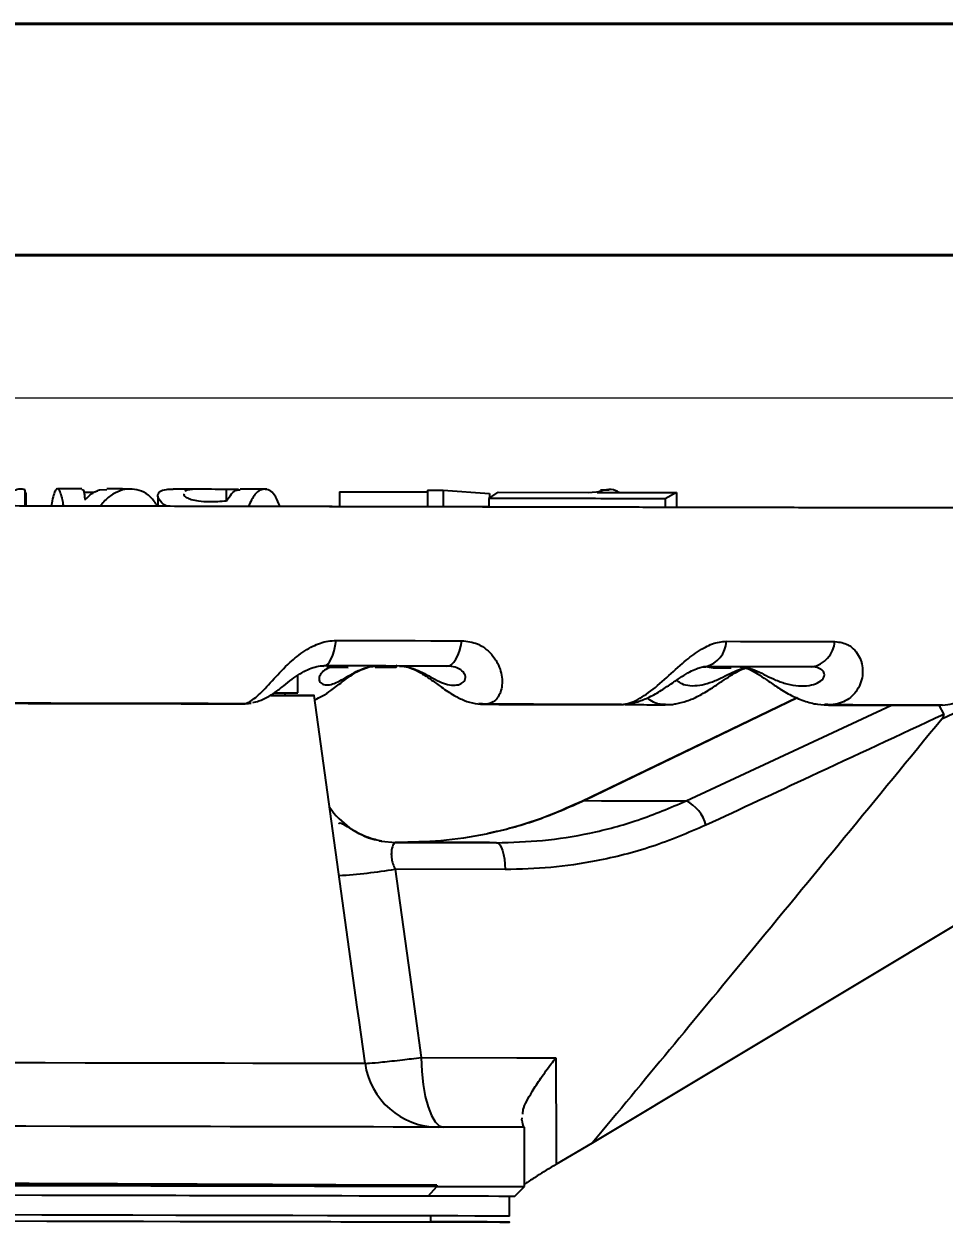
# Model space of a CAD drawing. Header units: millimetres. Extents: x 2454 to 4226, y 715 to 1968.
# Drawn here: x 3054.3 to 3138.3, y 1859.1 to 1968.4 of the extents above; entities that cross this region are included whole.
import ezdxf

# ---------------------------------------------------------------- set-up
doc = ezdxf.new("R2010")
doc.units = ezdxf.units.MM
for name, color, linetype, lineweight in [('AM_BOR', 7, 'Continuous', 50), ('标注', 3, 'Continuous', 13), ('粗实线', 7, 'Continuous', 40)]:
    doc.layers.add(name, color=color, linetype=linetype, lineweight=lineweight)
doc.styles.add('SLDTEXTSTYLE1', font='txt.shx', dxfattribs={"width": 0.7, "bigfont": 'gbcbig.shx'})
doc.dimstyles.new('SLDDIMSTYLE12$0', dxfattribs={"dimtxt": 12, "dimasz": 10, "dimexe": 0, "dimexo": 0.0625, "dimgap": 0.875, "dimtad": 1, "dimdec": 1, "dimlfac": 1.8, "dimrnd": 1e-09, "dimzin": 12, "dimdsep": 46, "dimtxsty": 'SLDTEXTSTYLE1', "dimcen": 0.09, "dimdle": 8.16, "dimclrd": 3, "dimclre": 3, "dimadec": 0, "dimazin": 3, "dimtfac": 1, "dimtdec": 1, "dimtofl": 0, "dimtmove": 0, "dimatfit": 3, "dimfxl": 0, "dimfrac": 2, "dimtolj": 1, "dimlwd": 5, "dimlwe": 5, "dimarcsym": 0})

# ---------------------------------------------------------------- blocks, each defined once
blk = doc.blocks.new('*D48')
at = {"layer": 'Defpoints', "color": 0, "transparency": 16777216}
for p in [(3045.7, 1934.27), (3087.52, 1665.43), (3190.72, 1665.43)]:
    blk.add_point(p, dxfattribs=at)
at = {"layer": '标注', "color": 3, "lineweight": 5, "transparency": 16777216}
blk.add_line((3045.76, 1934.27), (3190.72, 1934.27), dxfattribs=at)
at = {"layer": '标注', "color": 3, "linetype": 'Continuous', "lineweight": 5, "transparency": 16777216}
for p, q in [((3190.72, 1924.27), (3190.72, 1675.43)), ((3087.59, 1665.43), (3190.72, 1665.43))]:
    blk.add_line(p, q, dxfattribs=at)
at = {"layer": '标注', "color": 3, "transparency": 16777216}
for points in [[(3189.05, 1924.27), (3192.39, 1924.27), (3190.72, 1934.27)], [(3189.05, 1675.43), (3192.39, 1675.43), (3190.72, 1665.43)]]:
    blk.add_solid(points, dxfattribs=at)
at = {"layer": '标注', "color": 0, "transparency": 16777216, "insert": (3178.42, 1799.85), "char_height": 10, "attachment_point": 5, "rotation": 90, "style": 'SLDTEXTSTYLE1'}
blk.add_mtext('\\A1;{\\H2.28571x;300}', dxfattribs=at)
blk = doc.blocks.new('rA3')
at = {"layer": '粗实线'}
for p, q in [((753.384, 421.26), (333.384, 421.26)), ((748.384, 416.26), (358.384, 416.26))]:
    blk.add_line(p, q, dxfattribs=at)

msp = doc.modelspace()

# ---------------------------------------------------------------- linework, layer by layer
at = {"color": 7, "linetype": 'Continuous', "lineweight": 25}
for p, q in [((3054.418, 1925.854), (3054.415, 1924.387)), ((3054.452, 1925.591), (3054.418, 1925.854)), ((3054.514, 1924.389), (3054.516, 1925.591)), ((3059.6, 1925.949), (3057.384, 1925.954)), ((3059.6, 1925.903), (3059.732, 1925.856)), ((3060.687, 1925.609), (3059.805, 1925.611)), ((3061.218, 1925.85), (3061.899, 1925.903)), ((3070.421, 1925.926), (3067.954, 1925.931)), ((3072.769, 1925.897), (3072.766, 1924.892)), ((3073.905, 1925.894), (3072.769, 1925.897)), ((3076.503, 1925.913), (3074.071, 1925.918)), ((3083.126, 1925.691), (3083.123, 1924.289)), ((3083.126, 1925.691), (3091.145, 1925.678)), ((3091.145, 1925.825), (3091.142, 1924.31)), ((3091.145, 1925.825), (3092.595, 1925.822)), ((3092.595, 1925.822), (3092.592, 1924.307)), ((3092.595, 1925.822), (3096.806, 1925.528)), ((3096.75, 1925.087), (3097.616, 1925.648)), ((3097.616, 1925.648), (3105.832, 1925.628)), ((3105.832, 1925.628), (3106.941, 1925.708)), ((3106.626, 1925.626), (3113.892, 1925.607)), ((3113.892, 1925.607), (3112.836, 1925.04)), ((3113.892, 1925.607), (3113.889, 1924.261)), ((3059.885, 1924.968), (3059.922, 1924.969)), ((3066.533, 1925.298), (3066.531, 1924.362)), ((3067.369, 1924.36), (3067.068, 1924.522)), ((3067.068, 1924.522), (3067.068, 1924.361)), ((3096.75, 1925.087), (3096.748, 1924.298)), ((3096.806, 1925.528), (3096.805, 1925.123)), ((3112.836, 1925.04), (3112.834, 1924.263)), ((3057.251, 1924.384), (3054.374, 1924.39)), ((3066.531, 1924.364), (3064.584, 1924.368)), ((3092.592, 1924.307), (3091.142, 1924.31)), ((3081.972, 1909.675), (3083.902, 1909.671)), ((3088.293, 1909.662), (3086.391, 1909.666)), ((3088.293, 1909.662), (3088.381, 1909.887)), ((3117.256, 1909.601), (3116.384, 1909.735)), ((3118.88, 1909.597), (3117.256, 1909.601)), ((3079.329, 1907.343), (3079.332, 1908.958)), ((3146.128, 1908.77), (3138.097, 1904.959)), ((3078.181, 1907.102), (3078.144, 1907.346)), ((3084.744, 1878.688), (3080.814, 1907.096)), ((3075.07, 1906.42), (3074.415, 1906.354)), ((3096.521, 1906.308), (3095.851, 1906.376)), ((3124.86, 1906.907), (3105.229, 1897.45)), ((3124.925, 1906.879), (3105.498, 1897.514)), ((3114.757, 1897.494), (3133.512, 1906.232)), ((3127.986, 1906.243), (3127.412, 1906.308)), ((3137.556, 1906.211), (3137.769, 1906.21)), ((3137.769, 1906.224), (3138.007, 1906.214)), ((3137.828, 1906.224), (3138.262, 1905.381)), ((3138.007, 1906.214), (3138.403, 1906.258)), ((3088.867, 1893.698), (3088.228, 1893.699)), ((3088.229, 1893.699), (3097.457, 1893.679)), ((3098.238, 1891.233), (3088.201, 1891.255)), ((3106.212, 1866.294), (3145.793, 1890.076)), ((3084.908, 1877.505), (3084.744, 1878.687)), ((3085.454, 1873.558), (3084.908, 1877.505)), ((3099.953, 1867.716), (3092.604, 1867.732)), ((3099.763, 1868.357), (3099.796, 1868.592)), ((3100.004, 1862.316), (3100.015, 1867.716)), ((3102.898, 1864.342), (3106.212, 1866.294)), ((3091.224, 1861.435), (3092.019, 1862.333)), ((3092.019, 1862.426), (3092.019, 1862.333)), ((3099.102, 1861.418), (3100.004, 1862.316)), ((3100.107, 1862.586), (3100.004, 1862.512)), ((3098.648, 1859.619), (3098.652, 1861.419)), ((3091.447, 1859.092), (3091.448, 1859.634))]:
    msp.add_line(p, q, dxfattribs=at)
at = {"color": 7, "linetype": 'Continuous', "lineweight": 25, "flags": 128}
for points in [[(3081.703, 1909.808), (3081.881, 1909.848), (3082.055, 1909.97), (3082.222, 1910.169), (3082.376, 1910.442), (3082.516, 1910.783), (3082.637, 1911.183), (3082.737, 1911.633), (3082.814, 1912.124)], [(3082.814, 1912.124), (3084.267, 1912.121), (3085.715, 1912.118), (3087.157, 1912.115), (3088.594, 1912.112), (3090.025, 1912.109), (3091.45, 1912.106), (3092.869, 1912.103), (3094.282, 1912.1)], [(3092.918, 1909.784), (3093.137, 1909.824), (3093.351, 1909.946), (3093.555, 1910.145), (3093.745, 1910.418), (3093.916, 1910.758), (3094.065, 1911.158), (3094.188, 1911.609), (3094.282, 1912.1)], [(3118.434, 1912.048), (3119.705, 1912.045), (3120.966, 1912.043), (3122.219, 1912.04), (3123.462, 1912.037), (3124.696, 1912.035), (3125.921, 1912.032), (3127.136, 1912.029), (3128.342, 1912.027)], [(3092.918, 1909.784), (3091.536, 1909.787), (3090.149, 1909.79), (3088.755, 1909.793), (3087.355, 1909.796), (3085.95, 1909.799), (3084.54, 1909.802), (3083.124, 1909.805), (3081.703, 1909.808)], [(3126.228, 1909.713), (3125.049, 1909.715), (3123.86, 1909.718), (3122.663, 1909.72), (3121.456, 1909.723), (3120.24, 1909.725), (3119.015, 1909.728), (3117.781, 1909.731), (3116.539, 1909.733)], [(3076.829, 1907.104), (3078.183, 1907.101), (3079.312, 1907.099), (3080.13, 1907.097), (3080.631, 1907.096), (3080.813, 1907.096), (3080.674, 1907.096), (3080.215, 1907.097), (3079.439, 1907.099), (3078.352, 1907.101), (3076.96, 1907.104), (3076.852, 1907.105)], [(3077.17, 1907.348), (3077.883, 1907.346), (3078.685, 1907.344), (3079.168, 1907.343), (3079.329, 1907.343)], [(3105.229, 1897.45), (3105.304, 1897.49), (3105.498, 1897.514)], [(3105.498, 1897.514), (3107.036, 1897.51), (3108.47, 1897.507), (3109.796, 1897.505), (3111.013, 1897.502), (3112.119, 1897.5), (3113.112, 1897.497), (3113.992, 1897.495), (3114.757, 1897.494)], [(3086.749, 1893.856), (3086.928, 1893.82), (3088.229, 1893.699)], [(3097.457, 1893.679), (3096.816, 1893.681), (3096.047, 1893.682), (3095.153, 1893.684), (3094.135, 1893.686), (3092.995, 1893.689), (3091.735, 1893.692), (3090.359, 1893.694), (3088.867, 1893.698)], [(3097.457, 1893.679), (3097.605, 1893.633), (3097.747, 1893.495), (3097.879, 1893.272), (3097.995, 1892.971), (3098.093, 1892.602), (3098.167, 1892.18), (3098.216, 1891.718), (3098.238, 1891.233)], [(3088.201, 1891.255), (3089.532, 1881.636), (3090.578, 1874.078)], [(3044.515, 1873.645), (3048.54, 1873.637), (3052.465, 1873.628), (3056.266, 1873.62), (3059.919, 1873.612), (3063.403, 1873.605), (3066.694, 1873.598), (3069.773, 1873.591), (3072.62, 1873.585), (3075.218, 1873.58), (3077.55, 1873.575), (3079.602, 1873.57), (3081.362, 1873.567), (3082.818, 1873.564), (3083.961, 1873.561), (3084.785, 1873.559), (3085.284, 1873.558), (3085.454, 1873.558)], [(3090.578, 1874.078), (3090.635, 1872.821), (3090.762, 1871.622), (3090.955, 1870.526), (3091.207, 1869.57), (3091.51, 1868.788), (3091.852, 1868.209), (3092.221, 1867.853), (3092.604, 1867.732)], [(3090.578, 1874.078), (3099.319, 1874.059), (3102.867, 1874.052)], [(3099.953, 1867.716), (3099.988, 1867.716), (3099.678, 1867.717), (3099.025, 1867.718), (3098.033, 1867.72), (3096.705, 1867.723), (3095.05, 1867.727), (3093.076, 1867.731), (3090.792, 1867.736), (3088.211, 1867.741), (3085.345, 1867.747), (3082.209, 1867.754), (3078.82, 1867.761), (3075.194, 1867.769), (3071.35, 1867.777), (3067.307, 1867.786), (3063.087, 1867.795), (3058.711, 1867.804), (3054.201, 1867.814), (3049.58, 1867.824), (3044.872, 1867.834)], [(3092.126, 1867.733), (3091.954, 1867.733), (3091.453, 1867.735), (3090.625, 1867.736), (3089.474, 1867.739), (3088.008, 1867.742), (3086.233, 1867.746), (3084.161, 1867.75), (3081.802, 1867.755), (3079.17, 1867.761), (3076.279, 1867.767), (3073.145, 1867.773), (3069.786, 1867.781), (3066.221, 1867.788), (3062.468, 1867.796), (3058.549, 1867.805), (3054.486, 1867.813), (3050.3, 1867.822), (3046.017, 1867.831)], [(3092.019, 1862.426), (3089.626, 1862.431), (3086.955, 1862.437), (3084.018, 1862.443), (3080.831, 1862.45), (3077.407, 1862.457), (3073.764, 1862.465), (3069.921, 1862.473), (3065.894, 1862.482), (3061.706, 1862.491), (3057.374, 1862.5), (3052.922, 1862.51)], [(3052.922, 1862.417), (3057.374, 1862.407), (3061.705, 1862.398), (3065.894, 1862.389), (3069.92, 1862.38), (3073.764, 1862.372), (3077.407, 1862.364), (3080.83, 1862.357), (3084.018, 1862.35), (3086.955, 1862.344), (3089.626, 1862.338), (3092.019, 1862.333)], [(3092.019, 1862.333), (3094.145, 1862.329), (3095.955, 1862.325), (3097.44, 1862.322), (3098.592, 1862.319), (3099.405, 1862.317), (3099.875, 1862.317), (3100.004, 1862.316)], [(3098.652, 1861.419), (3098.612, 1861.419), (3098.297, 1861.42), (3097.669, 1861.421), (3096.73, 1861.423), (3095.484, 1861.426), (3093.939, 1861.429), (3092.101, 1861.433), (3089.979, 1861.438), (3087.583, 1861.443), (3084.924, 1861.448), (3082.016, 1861.454), (3078.872, 1861.461), (3075.506, 1861.468), (3071.936, 1861.476), (3068.178, 1861.484), (3064.25, 1861.492), (3060.17, 1861.501), (3055.959, 1861.51), (3051.636, 1861.519)], [(3091.224, 1861.435), (3088.864, 1861.44), (3086.228, 1861.445), (3083.33, 1861.452), (3080.185, 1861.458), (3076.807, 1861.466), (3073.213, 1861.473), (3069.42, 1861.481), (3065.448, 1861.49), (3061.315, 1861.499), (3057.041, 1861.508), (3052.648, 1861.517)], [(3099.102, 1861.418), (3098.975, 1861.418), (3098.511, 1861.419), (3097.709, 1861.421), (3096.572, 1861.423), (3095.107, 1861.427), (3093.322, 1861.43), (3091.224, 1861.435)], [(3031.911, 1859.219), (3036.318, 1859.21), (3040.703, 1859.2), (3045.043, 1859.191), (3049.312, 1859.182), (3053.488, 1859.173), (3057.545, 1859.164), (3061.463, 1859.156), (3065.219, 1859.148), (3068.792, 1859.14), (3072.162, 1859.133), (3075.31, 1859.126), (3078.218, 1859.12), (3080.871, 1859.115), (3083.254, 1859.109), (3085.352, 1859.105), (3087.155, 1859.101), (3088.652, 1859.098), (3089.836, 1859.095), (3090.698, 1859.094), (3091.235, 1859.093), (3091.444, 1859.092), (3091.447, 1859.092)], [(3098.648, 1859.619), (3098.609, 1859.619), (3098.294, 1859.62), (3097.665, 1859.621), (3096.726, 1859.623), (3095.481, 1859.626), (3093.935, 1859.629), (3092.097, 1859.633), (3089.975, 1859.638), (3087.579, 1859.643), (3084.92, 1859.648), (3082.012, 1859.654), (3078.868, 1859.661), (3075.502, 1859.668), (3071.932, 1859.676), (3068.174, 1859.684), (3064.246, 1859.692), (3060.167, 1859.701), (3055.955, 1859.71), (3051.632, 1859.719)], [(3052.094, 1859.176), (3056.407, 1859.167), (3060.605, 1859.158), (3064.669, 1859.149), (3068.58, 1859.141), (3072.319, 1859.133), (3075.868, 1859.125), (3079.211, 1859.118), (3082.331, 1859.111), (3085.213, 1859.105), (3087.845, 1859.1), (3090.212, 1859.095), (3092.305, 1859.09), (3094.112, 1859.086), (3095.626, 1859.083), (3096.839, 1859.081), (3097.745, 1859.079), (3098.341, 1859.077), (3098.623, 1859.077), (3098.589, 1859.077), (3098.241, 1859.078), (3097.579, 1859.079), (3096.607, 1859.081), (3095.33, 1859.084), (3093.753, 1859.087), (3091.884, 1859.091), (3091.447, 1859.092)]]:
    msp.add_lwpolyline(points, dxfattribs=at)
at = {"color": 7, "linetype": 'Continuous', "lineweight": 25}
for centre, radius, start, end in [((3115.949, 1912.15), 2.487, 283.71071, 357.65791), ((3125.76, 1912.262), 2.592, 280.39224, 354.78917), ((3113.209, 1894.384), 3.474, 14.77003, 63.52904), ((3088.285, 1901.009), 7.317, 214.05776, 255.17611), ((3079.089, 1949.422), 58.877, 273.89088, 278.90272), ((3092.14, 1874.483), 6.75, 187.87748, 269.87749)]:
    msp.add_arc(centre, radius, start, end, dxfattribs=at)
for points, knots in [([(3054.418, 1925.854), (3054.269, 1925.915), (3053.972, 1926.035), (3052.732, 1925.488), (3051.338, 1924.829), (3050.321, 1924.507), (3049.977, 1924.398)], [0, 0, 0, 0, 0.2987256, 0.599522, 0.8644508, 1, 1, 1, 1]), ([(3057.942, 1924.381), (3057.924, 1924.497), (3057.855, 1924.958), (3057.719, 1925.471), (3057.539, 1925.9), (3057.353, 1926), (3057.166, 1925.799), (3056.986, 1925.252), (3056.867, 1924.762), (3056.816, 1924.393), (3056.815, 1924.385)], [0, 0, 0, 0, 0.0538715, 0.2124147, 0.3664036, 0.5247346, 0.6808147, 0.8414759, 0.9964034, 1, 1, 1, 1]), ([(3059.732, 1925.856), (3059.75, 1925.816), (3059.795, 1925.715), (3059.844, 1925.439), (3059.871, 1925.126), (3059.885, 1924.968)], [0, 0, 0, 0, 0.2465382, 0.6208259, 1, 1, 1, 1]), ([(3059.922, 1924.969), (3060.125, 1925.169), (3060.431, 1925.47), (3060.861, 1925.727), (3061.099, 1925.809), (3061.218, 1925.85)], [0, 0, 0, 0, 0.4942267, 0.7463437, 1, 1, 1, 1]), ([(3066.531, 1924.376), (3066.318, 1924.669), (3065.625, 1925.625), (3064.476, 1925.986), (3063.315, 1925.911), (3062.442, 1925.504), (3061.76, 1924.988), (3061.409, 1924.509), (3061.309, 1924.373)], [0, 0, 0, 0, 0.138248, 0.4504786, 0.6091988, 0.7724362, 0.9354674, 1, 1, 1, 1]), ([(3063.978, 1925.94), (3063.68, 1925.94), (3062.99, 1925.942), (3062.294, 1925.943), (3061.899, 1925.944)], [0, 0, 0, 0, 0.4327615, 1, 1, 1, 1]), ([(3067.068, 1924.522), (3066.861, 1924.727), (3066.457, 1925.127), (3066.531, 1925.52), (3066.69, 1925.666), (3066.727, 1925.7)], [0, 0, 0, 0, 0.4462891, 0.869477, 1, 1, 1, 1]), ([(3066.727, 1925.7), (3066.887, 1925.784), (3067.15, 1925.922), (3067.729, 1925.922), (3067.954, 1925.922)], [0, 0, 0, 0, 0.6109455, 1, 1, 1, 1]), ([(3072.769, 1925.897), (3072.33, 1925.901), (3071.599, 1925.907), (3070.563, 1925.929), (3069.806, 1925.923), (3069.281, 1925.865), (3069.104, 1925.775), (3069.019, 1925.731)], [0, 0, 0, 0, 0.2851755, 0.474631, 0.6648604, 0.8375129, 1, 1, 1, 1]), ([(3072.819, 1924.874), (3073.122, 1925.31), (3073.529, 1925.896), (3073.961, 1925.88), (3074.071, 1925.877)], [0, 0, 0, 0, 0.7449065, 1, 1, 1, 1]), ([(3077.698, 1924.34), (3077.568, 1924.654), (3077.172, 1925.617), (3076.36, 1926.05), (3075.479, 1925.752), (3075.002, 1924.754), (3074.806, 1924.345)], [0, 0, 0, 0, 0.1524676, 0.4665909, 0.7808154, 1, 1, 1, 1]), ([(3108.64, 1925.621), (3108.542, 1925.679), (3107.895, 1926.066), (3107.209, 1925.828), (3106.626, 1925.626)], [0, 0, 0, 0, 0.1507321, 1, 1, 1, 1]), ([(3107.74, 1925.846), (3107.522, 1925.846), (3107.26, 1925.847), (3106.986, 1925.847), (3106.939, 1925.848)], [0, 0, 0, 0, 0.8271242, 1, 1, 1, 1]), ([(3176.936, 1924.127), (3176.936, 1924.127), (3176.943, 1924.127), (3176.895, 1924.127), (3176.741, 1924.127), (3176.275, 1924.128), (3175.503, 1924.13), (3174.445, 1924.132), (3173.107, 1924.135), (3171.492, 1924.138), (3169.604, 1924.142), (3167.446, 1924.147), (3165.022, 1924.152), (3162.338, 1924.158), (3159.397, 1924.164), (3156.208, 1924.171), (3152.775, 1924.178), (3149.105, 1924.186), (3145.205, 1924.194), (3141.084, 1924.203), (3136.75, 1924.212), (3132.21, 1924.222), (3127.474, 1924.232), (3122.551, 1924.243), (3117.451, 1924.253), (3112.184, 1924.265), (3106.76, 1924.276), (3101.191, 1924.288), (3095.486, 1924.3), (3089.657, 1924.313), (3083.716, 1924.326), (3077.675, 1924.338), (3071.545, 1924.352), (3065.338, 1924.365), (3059.066, 1924.378), (3052.743, 1924.392), (3046.38, 1924.405), (3039.99, 1924.419), (3033.585, 1924.433), (3027.179, 1924.446), (3020.783, 1924.46), (3014.411, 1924.474), (3008.074, 1924.487), (3001.786, 1924.501), (2995.559, 1924.514), (2989.405, 1924.527), (2983.336, 1924.54), (2977.364, 1924.553), (2971.501, 1924.565), (2965.758, 1924.578), (2960.147, 1924.59), (2954.679, 1924.601), (2949.365, 1924.613), (2944.214, 1924.624), (2939.238, 1924.635), (2934.446, 1924.645), (2929.847, 1924.655), (2925.45, 1924.664), (2921.265, 1924.673), (2917.299, 1924.682), (2913.561, 1924.69), (2910.057, 1924.697), (2906.794, 1924.704), (2903.78, 1924.711), (2901.019, 1924.717), (2898.517, 1924.722), (2896.28, 1924.727), (2894.311, 1924.731), (2892.615, 1924.735), (2891.195, 1924.738), (2890.053, 1924.74), (2889.193, 1924.742), (2888.613, 1924.743), (2888.392, 1924.744), (2888.338, 1924.744), (2888.338, 1924.744), (2888.338, 1924.744)], [0, 0, 0, 0, 0.0001783, 0.0043151, 0.0155898, 0.0295797, 0.0437563, 0.057945, 0.0721359, 0.0863275, 0.1005193, 0.1147112, 0.1289033, 0.1430953, 0.1572874, 0.1714795, 0.1856716, 0.1998637, 0.2140558, 0.228248, 0.2424401, 0.2566322, 0.2708243, 0.2850165, 0.2992086, 0.3134008, 0.3275929, 0.341785, 0.3559772, 0.3701693, 0.3843614, 0.3985536, 0.4127457, 0.4269379, 0.44113, 0.4553221, 0.4695143, 0.4837064, 0.4978986, 0.5120907, 0.5262829, 0.540475, 0.5546671, 0.5688593, 0.5830514, 0.5972436, 0.6114357, 0.6256278, 0.63982, 0.6540121, 0.6682043, 0.6823964, 0.6965885, 0.7107807, 0.7249728, 0.739165, 0.7533571, 0.7675492, 0.7817413, 0.7959335, 0.8101256, 0.8243177, 0.8385098, 0.8527019, 0.866894, 0.8810861, 0.8952782, 0.9094702, 0.9236622, 0.937854, 0.9520457, 0.9662368, 0.9804265, 0.9946094, 0.9989865, 1, 1, 1, 1]), ([(3068.947, 1925.488), (3068.928, 1925.454), (3068.876, 1925.362), (3069.113, 1925.159), (3069.592, 1924.975), (3070.296, 1924.822), (3070.894, 1924.808), (3071.223, 1924.801)], [0, 0, 0, 0, 0.1100196, 0.3042292, 0.4982958, 0.7247338, 1, 1, 1, 1]), ([(3071.223, 1924.801), (3071.354, 1924.802), (3071.617, 1924.805), (3072.144, 1924.814), (3072.549, 1924.85), (3072.819, 1924.874)], [0, 0, 0, 0, 0.2500519, 0.5001218, 1, 1, 1, 1]), ([(3112.836, 1925.04), (3110.244, 1925.048), (3105.048, 1925.064), (3099.52, 1925.079), (3096.75, 1925.087)], [0, 0, 0, 0, 0.498853, 1, 1, 1, 1]), ([(3091.032, 1924.311), (3090.165, 1924.313), (3087.352, 1924.319), (3082.545, 1924.329), (3078.561, 1924.338), (3076.602, 1924.342)], [0, 0, 0, 0, 0.1847717, 0.5991589, 1, 1, 1, 1]), ([(3096.804, 1924.299), (3095.966, 1924.301), (3094.684, 1924.304), (3093.361, 1924.306), (3092.902, 1924.307)], [0, 0, 0, 0, 0.6530373, 1, 1, 1, 1]), ([(3177.534, 1906.151), (3177.589, 1906.153), (3177.882, 1906.169), (3178.665, 1906.277), (3179.722, 1906.539), (3180.936, 1907.038), (3182.008, 1907.658), (3183.065, 1908.499), (3184.001, 1909.501), (3184.811, 1910.702), (3185.431, 1912.053), (3185.824, 1913.509), (3185.973, 1915.05), (3185.853, 1916.595), (3185.476, 1918.068), (3184.899, 1919.383), (3184.167, 1920.528), (3183.325, 1921.499), (3182.412, 1922.295), (3181.47, 1922.922), (3180.537, 1923.392), (3179.651, 1923.721), (3178.849, 1923.931), (3178.167, 1924.049), (3177.634, 1924.103), (3177.287, 1924.121), (3177.097, 1924.126), (3177.03, 1924.126), (3177.005, 1924.127), (3176.987, 1924.127), (3176.97, 1924.127), (3176.954, 1924.127), (3176.945, 1924.127), (3176.898, 1924.127), (3176.691, 1924.128), (3176.146, 1924.129), (3175.31, 1924.131), (3174.193, 1924.133), (3172.797, 1924.136), (3171.126, 1924.14), (3169.181, 1924.144), (3166.968, 1924.149), (3164.49, 1924.154), (3161.753, 1924.16), (3158.76, 1924.166), (3155.52, 1924.173), (3152.037, 1924.181), (3148.32, 1924.189), (3144.374, 1924.197), (3140.208, 1924.206), (3135.831, 1924.215), (3131.249, 1924.225), (3126.476, 1924.235), (3121.509, 1924.246), (3117.311, 1924.255), (3114.714, 1924.261), (3113.889, 1924.262)], [0, 0, 0, 0, 0.00097675, 0.00524719, 0.01410909, 0.02036295, 0.02866209, 0.03614793, 0.04443331, 0.0530742, 0.06192365, 0.07088777, 0.07990913, 0.0894604, 0.09845343, 0.10695701, 0.11501908, 0.1226551, 0.12985784, 0.13660012, 0.14283405, 0.14848813, 0.15346373, 0.15763431, 0.16085699, 0.16300826, 0.16389987, 0.16419409, 0.1644071, 0.16466636, 0.16511883, 0.16623022, 0.17025643, 0.18249198, 0.21876277, 0.25707482, 0.29525852, 0.33343013, 0.3715988, 0.40976642, 0.44793357, 0.48610048, 0.52426726, 0.56243394, 0.60060058, 0.63876718, 0.67693375, 0.71510031, 0.75326685, 0.79143338, 0.8295999, 0.86776642, 0.90593293, 0.94409944, 0.98226595, 1, 1, 1, 1]), ([(3074.415, 1906.354), (3074.563, 1906.393), (3074.982, 1906.505), (3075.845, 1907.216), (3077.055, 1908.547), (3078.428, 1910.01), (3079.686, 1911.039), (3080.868, 1911.719), (3081.856, 1912.075), (3082.571, 1912.111), (3082.814, 1912.124)], [0, 0, 0, 0, 0.1004627, 0.284773, 0.4706985, 0.6383106, 0.7680934, 0.8320553, 0.9428908, 1, 1, 1, 1]), ([(3094.282, 1912.1), (3094.778, 1912.041), (3095.456, 1911.961), (3096.549, 1911.367), (3097.162, 1910.729), (3097.762, 1909.683), (3098.073, 1908.501), (3097.825, 1907.17), (3097.206, 1906.461), (3096.698, 1906.347), (3096.521, 1906.308)], [0, 0, 0, 0, 0.1229579, 0.16818, 0.3271489, 0.3619897, 0.5300428, 0.7164575, 0.9012527, 1, 1, 1, 1]), ([(3108.869, 1906.282), (3109.114, 1906.322), (3109.821, 1906.436), (3111.119, 1907.141), (3112.717, 1908.471), (3114.276, 1909.933), (3115.552, 1910.963), (3116.683, 1911.643), (3117.589, 1911.998), (3118.22, 1912.035), (3118.434, 1912.048)], [0, 0, 0, 0, 0.0973705, 0.2823142, 0.4688787, 0.6370669, 0.7672959, 0.8314778, 0.9426944, 1, 1, 1, 1]), ([(3128.342, 1912.027), (3128.758, 1911.968), (3129.327, 1911.889), (3130.18, 1911.296), (3130.605, 1910.657), (3130.907, 1909.612), (3130.874, 1908.431), (3130.11, 1907.101), (3129.025, 1906.4), (3128.249, 1906.283), (3127.986, 1906.243)], [0, 0, 0, 0, 0.1234823, 0.1688973, 0.3285444, 0.3635336, 0.5323037, 0.7195139, 0.9050976, 1, 1, 1, 1]), ([(3138.158, 1906.223), (3138.471, 1906.263), (3139.408, 1906.381), (3141.043, 1907.077), (3142.918, 1908.406), (3144.558, 1909.869), (3145.765, 1910.898), (3146.768, 1911.579), (3147.531, 1911.934), (3148.034, 1911.972), (3148.206, 1911.984)], [0, 0, 0, 0, 0.0931327, 0.2789445, 0.4663848, 0.6353624, 0.766203, 0.8306864, 0.9424253, 1, 1, 1, 1]), ([(3075.205, 1906.46), (3075.395, 1906.503), (3075.87, 1906.61), (3076.556, 1906.947), (3077.287, 1907.41), (3077.999, 1907.966), (3078.728, 1908.548), (3079.461, 1909.069), (3080.19, 1909.469), (3080.889, 1909.718), (3081.406, 1909.819), (3081.645, 1909.798), (3081.698, 1909.793)], [0, 0, 0, 0, 0.0764397, 0.1908987, 0.3145341, 0.4651529, 0.5978062, 0.7058922, 0.7996741, 0.8849265, 0.9749008, 1, 1, 1, 1]), ([(3080.866, 1906.719), (3081.103, 1906.829), (3081.631, 1907.073), (3082.421, 1907.616), (3083.216, 1908.238), (3084.056, 1908.863), (3084.799, 1909.32), (3085.498, 1909.622), (3085.985, 1909.762), (3086.204, 1909.768), (3086.244, 1909.769)], [0, 0, 0, 0, 0.1312685, 0.2919852, 0.5110377, 0.651788, 0.7723147, 0.8770758, 0.9774223, 1, 1, 1, 1]), ([(3082.336, 1909.674), (3082.126, 1909.598), (3081.913, 1909.52), (3081.581, 1909.289), (3081.305, 1908.988), (3081.215, 1908.552), (3081.4, 1908.213), (3081.794, 1908.045), (3082.318, 1908.082), (3082.93, 1908.313), (3083.618, 1908.701), (3084.392, 1909.164), (3085.063, 1909.484), (3085.709, 1909.703), (3086.174, 1909.792), (3086.508, 1909.798), (3086.571, 1909.799)], [0, 0, 0, 0, 0.0612655, 0.0621693, 0.1309768, 0.2111615, 0.3111662, 0.4257449, 0.5418123, 0.6500575, 0.7492693, 0.8291943, 0.8920282, 0.9180934, 0.9844075, 1, 1, 1, 1]), ([(3088.611, 1909.793), (3088.876, 1909.773), (3089.43, 1909.732), (3090.001, 1909.516), (3090.558, 1909.269), (3091.131, 1908.966), (3091.912, 1908.528), (3092.66, 1908.188), (3093.367, 1908.019), (3093.984, 1908.055), (3094.448, 1908.287), (3094.671, 1908.676), (3094.552, 1909.14), (3094.188, 1909.463), (3093.718, 1909.685), (3093.311, 1909.775), (3092.981, 1909.782), (3092.918, 1909.784)], [0, 0, 0, 0, 0.0596911, 0.1248465, 0.1256879, 0.189839, 0.2645976, 0.3578327, 0.464652, 0.5728565, 0.6737671, 0.7662559, 0.8407645, 0.8993404, 0.9236412, 0.9854632, 1, 1, 1, 1]), ([(3088.636, 1909.782), (3088.676, 1909.784), (3088.887, 1909.8), (3089.361, 1909.704), (3090.037, 1909.454), (3090.784, 1909.036), (3091.594, 1908.475), (3092.529, 1907.777), (3093.477, 1907.132), (3094.493, 1906.639), (3095.473, 1906.334), (3096.162, 1906.315), (3096.498, 1906.305)], [0, 0, 0, 0, 0.0190837, 0.1024439, 0.1802587, 0.258652, 0.3600962, 0.4824821, 0.6467443, 0.7691345, 0.8877199, 1, 1, 1, 1]), ([(3109.065, 1906.307), (3109.142, 1906.308), (3109.582, 1906.313), (3110.376, 1906.53), (3111.437, 1906.948), (3112.476, 1907.547), (3113.443, 1908.204), (3114.318, 1908.806), (3115.068, 1909.265), (3115.71, 1909.567), (3116.184, 1909.706), (3116.459, 1909.741), (3116.534, 1909.733), (3116.537, 1909.732)], [0, 0, 0, 0, 0.0269897, 0.1528644, 0.2860306, 0.4313782, 0.5686292, 0.6737213, 0.7644788, 0.843003, 0.9147892, 0.9957484, 1, 1, 1, 1]), ([(3113.807, 1906.355), (3114.145, 1906.427), (3114.867, 1906.582), (3115.934, 1907.064), (3116.985, 1907.683), (3117.948, 1908.34), (3118.786, 1908.908), (3119.495, 1909.325), (3119.991, 1909.558), (3120.175, 1909.607), (3120.217, 1909.618)], [0, 0, 0, 0, 0.1466479, 0.3127157, 0.4966087, 0.6501711, 0.771494, 0.8772301, 0.9721411, 1, 1, 1, 1]), ([(3113.903, 1908.516), (3114.041, 1908.396), (3114.348, 1908.128), (3115.098, 1907.978), (3115.959, 1908.009), (3116.881, 1908.241), (3117.803, 1908.627), (3118.709, 1909.092), (3119.394, 1909.405), (3119.863, 1909.582), (3120.065, 1909.615), (3120.169, 1909.632)], [0, 0, 0, 0, 0.1284534, 0.285822, 0.4452353, 0.5939049, 0.7301675, 0.8399407, 0.9262401, 0.9620395, 1, 1, 1, 1]), ([(3119.704, 1909.727), (3119.935, 1909.707), (3120.419, 1909.666), (3120.958, 1909.45), (3121.511, 1909.203), (3122.113, 1908.899), (3123.036, 1908.461), (3124.021, 1908.121), (3125.031, 1907.952), (3125.979, 1907.987), (3126.771, 1908.218), (3127.295, 1908.606), (3127.432, 1909.07), (3127.232, 1909.392), (3126.892, 1909.614), (3126.564, 1909.704), (3126.282, 1909.711), (3126.228, 1909.713)], [0, 0, 0, 0, 0.0596908, 0.1248459, 0.1256874, 0.1898382, 0.2645964, 0.3578312, 0.4646504, 0.5728552, 0.6737661, 0.7662553, 0.8407642, 0.8993404, 0.9236412, 0.9854633, 1, 1, 1, 1]), ([(3119.736, 1909.718), (3119.775, 1909.719), (3119.864, 1909.721), (3120.18, 1909.645), (3120.682, 1909.426), (3121.33, 1909.048), (3122.126, 1908.512), (3123.104, 1907.838), (3124.237, 1907.147), (3125.474, 1906.597), (3126.723, 1906.258), (3127.546, 1906.245), (3127.945, 1906.239)], [0, 0, 0, 0, 0.0527643, 0.12313, 0.1926385, 0.2632254, 0.3527181, 0.4630322, 0.6003779, 0.7442874, 0.8761572, 1, 1, 1, 1]), ([(3074.415, 1906.354), (3071.514, 1906.36), (3065.7, 1906.372), (3057.423, 1906.39), (3049.696, 1906.406), (3042.53, 1906.421), (3035.316, 1906.436), (3030.488, 1906.447), (3028.074, 1906.452)], [0, 0, 0, 0, 0.1925819, 0.3859175, 0.538678, 0.6914384, 0.8457192, 1, 1, 1, 1]), ([(3028.135, 1906.445), (3030.006, 1906.441), (3035.874, 1906.429), (3045.77, 1906.408), (3056.556, 1906.385), (3066.102, 1906.365), (3071.597, 1906.353), (3074.349, 1906.347)], [0, 0, 0, 0, 0.1199161, 0.3761653, 0.6341936, 0.816777, 1, 1, 1, 1]), ([(3074.349, 1906.347), (3074.551, 1906.356), (3074.792, 1906.367), (3075.032, 1906.413), (3075.07, 1906.42)], [0, 0, 0, 0, 0.84135319, 1, 1, 1, 1]), ([(3095.851, 1906.376), (3096.007, 1906.342), (3096.186, 1906.303), (3096.402, 1906.301), (3096.432, 1906.301)], [0, 0, 0, 0, 0.8652046, 1, 1, 1, 1]), ([(3096.432, 1906.301), (3098.597, 1906.296), (3102.787, 1906.287), (3106.81, 1906.279), (3108.754, 1906.275)], [0, 0, 0, 0, 0.5169038, 1, 1, 1, 1]), ([(3108.869, 1906.282), (3106.843, 1906.287), (3102.81, 1906.295), (3098.61, 1906.304), (3096.521, 1906.308)], [0, 0, 0, 0, 0.502496, 1, 1, 1, 1]), ([(3108.754, 1906.275), (3108.937, 1906.284), (3109.154, 1906.295), (3109.386, 1906.34), (3109.422, 1906.347)], [0, 0, 0, 0, 0.8451452, 1, 1, 1, 1]), ([(3109.181, 1906.272), (3109.659, 1906.271), (3110.906, 1906.269), (3112.1, 1906.266), (3112.837, 1906.265)], [0, 0, 0, 0, 0.3831697, 1, 1, 1, 1]), ([(3112.837, 1906.304), (3112.687, 1906.296), (3112.054, 1906.264), (3111.574, 1906.616), (3111.207, 1906.885)], [0, 0, 0, 0, 0.2368772, 1, 1, 1, 1]), ([(3112.876, 1906.281), (3113.161, 1906.275), (3113.477, 1906.269), (3113.778, 1906.347), (3113.807, 1906.355)], [0, 0, 0, 0, 0.9042352, 1, 1, 1, 1]), ([(3127.412, 1906.308), (3127.525, 1906.275), (3127.654, 1906.238), (3127.832, 1906.236), (3127.854, 1906.235)], [0, 0, 0, 0, 0.8723437, 1, 1, 1, 1]), ([(3127.854, 1906.235), (3129.604, 1906.232), (3133.107, 1906.224), (3136.372, 1906.218), (3138.007, 1906.214)], [0, 0, 0, 0, 0.499408, 1, 1, 1, 1]), ([(3138.158, 1906.223), (3136.525, 1906.226), (3133.253, 1906.233), (3129.743, 1906.24), (3127.986, 1906.243)], [0, 0, 0, 0, 0.4994067, 1, 1, 1, 1]), ([(3138.097, 1904.959), (3132.162, 1897.725), (3121.565, 1884.807), (3110.903, 1871.951), (3106.212, 1866.294)], [0, 0, 0, 0, 0.5600004, 1, 1, 1, 1]), ([(3138.262, 1905.381), (3134.213, 1903.492), (3126.982, 1900.12), (3119.75, 1896.752), (3116.568, 1895.27)], [0, 0, 0, 0, 0.56, 1, 1, 1, 1]), ([(3138.097, 1904.959), (3138.157, 1905.035), (3138.237, 1905.138), (3138.277, 1905.281), (3138.276, 1905.343), (3138.267, 1905.368), (3138.262, 1905.381)], [0, 0, 0, 0, 0.6196275, 0.8294119, 0.9175065, 1, 1, 1, 1]), ([(3105.498, 1897.514), (3104.09, 1896.895), (3101.326, 1895.679), (3097.08, 1894.522), (3092.933, 1893.815), (3090.204, 1893.736), (3088.867, 1893.698)], [0, 0, 0, 0, 0.2645653, 0.51943, 0.7645791, 1, 1, 1, 1]), ([(3105.229, 1897.45), (3104.279, 1897.022), (3102.138, 1896.056), (3099.258, 1895.09), (3097.323, 1894.667), (3096.644, 1894.519)], [0, 0, 0, 0, 0.34105069, 0.76897077, 1, 1, 1, 1]), ([(3097.457, 1893.679), (3098.859, 1893.718), (3101.721, 1893.796), (3106.045, 1894.503), (3110.455, 1895.659), (3113.305, 1896.875), (3114.757, 1897.494)], [0, 0, 0, 0, 0.2354218, 0.4805713, 0.7354356, 1, 1, 1, 1]), ([(3087, 1893.807), (3086.583, 1893.906), (3085.754, 1894.101), (3084.678, 1894.617), (3083.812, 1895.159), (3083.334, 1895.433), (3083.118, 1895.476), (3083.068, 1895.422), (3083.057, 1895.41)], [0, 0, 0, 0, 0.2167699, 0.4306843, 0.6413391, 0.8552666, 0.9682887, 1, 1, 1, 1]), ([(3116.568, 1895.27), (3114.938, 1894.579), (3111.689, 1893.202), (3106.913, 1892.017), (3102.421, 1891.341), (3099.635, 1891.269), (3098.238, 1891.233)], [0, 0, 0, 0, 0.2800318, 0.5584059, 0.7786039, 1, 1, 1, 1]), ([(3088.229, 1893.699), (3088.166, 1893.664), (3088.043, 1893.595), (3087.882, 1893.143), (3087.842, 1892.644), (3087.876, 1892.211), (3087.991, 1891.73), (3088.129, 1891.416), (3088.201, 1891.255)], [0, 0, 0, 0, 0.2616178, 0.5161546, 0.6376198, 0.7555299, 0.8740541, 1, 1, 1, 1]), ([(3085.454, 1873.558), (3085.454, 1873.558), (3085.464, 1873.546), (3085.738, 1873.55), (3086.951, 1873.665), (3088.662, 1873.852), (3089.984, 1874.007), (3090.578, 1874.078), (3090.578, 1874.078)], [0, 0, 0, 0, 0.000006, 0.2659715, 0.53158, 0.7971842, 0.9999942, 1, 1, 1, 1]), ([(3099.839, 1868.904), (3099.851, 1869.041), (3099.897, 1869.592), (3100.569, 1870.776), (3101.484, 1872.202), (3102.248, 1873.247), (3102.723, 1873.867), (3102.864, 1874.048), (3102.867, 1874.052)], [0, 0, 0, 0, 0.1107923, 0.4457793, 0.6754322, 0.9053027, 0.9979187, 1, 1, 1, 1]), ([(3102.867, 1874.052), (3102.874, 1871.925), (3102.885, 1868.688), (3102.895, 1865.452), (3102.898, 1864.342)], [0, 0, 0, 0, 0.6571352, 1, 1, 1, 1]), ([(3092.604, 1867.732), (3092.532, 1867.732), (3092.389, 1867.733), (3092.23, 1867.733), (3092.14, 1867.733), (3092.13, 1867.733), (3092.126, 1867.733)], [0, 0, 0, 0, 0.2695474, 0.539173, 0.8068736, 1, 1, 1, 1]), ([(3099.763, 1868.357), (3099.808, 1868.144), (3099.884, 1867.78), (3099.933, 1867.735), (3099.953, 1867.716)], [0, 0, 0, 0, 0.5828043, 1, 1, 1, 1]), ([(3102.898, 1864.342), (3102.288, 1863.976), (3101.235, 1863.344), (3100.419, 1862.806), (3100.156, 1862.621), (3100.107, 1862.586)], [0, 0, 0, 0, 0.5280154, 0.9113192, 1, 1, 1, 1]), ([(3042.281, 1862.649), (3043.818, 1862.645), (3046.892, 1862.635), (3051.452, 1862.62), (3055.951, 1862.605), (3060.624, 1862.588), (3065.388, 1862.569), (3070.223, 1862.548), (3074.835, 1862.527), (3079.059, 1862.506), (3082.851, 1862.486), (3086.243, 1862.466), (3089.352, 1862.446), (3091.13, 1862.433), (3092.019, 1862.426)], [0, 0, 0, 0, 0.074129, 0.1482581, 0.2238579, 0.2994578, 0.3884528, 0.4774478, 0.5690282, 0.6606087, 0.7443845, 0.8281603, 0.9140802, 1, 1, 1, 1])]:
    msp.add_open_spline(points, degree=3, knots=knots, dxfattribs=at)

# ---------------------------------------------------------------- block references
at = {"layer": 'AM_BOR', "xscale": 4.21875, "yscale": 4.21875, "zscale": 4.21875}
msp.add_blockref('rA3', (1047.891, 191.169), dxfattribs=at)

# ---------------------------------------------------------------- dimensions: what is measured, and where the dimension line sits
at = {"layer": '标注'}
dim = msp.add_linear_dim(base=(3190.72, 1665.434), p1=(3045.699, 1934.269), p2=(3087.523, 1665.434), angle=90, text='{\\H2.28571x;300}', dimstyle='SLDDIMSTYLE12$0', override={"dimtxt": 10, "dimtdec": 3, "dimtzin": 0}, dxfattribs=at)
dim.commit()
dim.dimension.update_dxf_attribs({"geometry": '*D48', "text_midpoint": (3178.416, 1799.851)})

doc.saveas('drawing.dxf')
